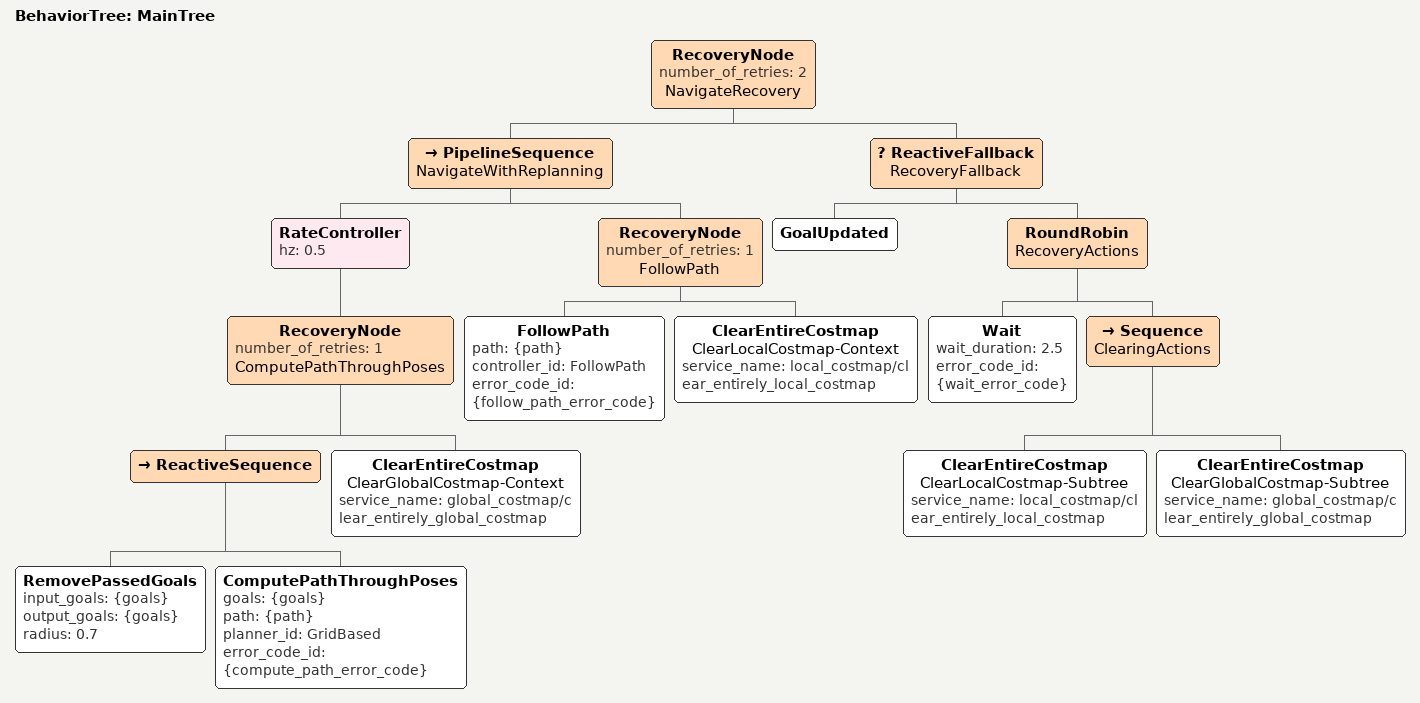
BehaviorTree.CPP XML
<?xml version="1.0" encoding="UTF-8"?>
<!-- generated by mission_runner: template=navigate_through_poses_with_recovery retries=2 recoveries=wait,clear_costmap -->
<root BTCPP_format="4" main_tree_to_execute="MainTree">
  <BehaviorTree ID="MainTree">
    <RecoveryNode number_of_retries="2" name="NavigateRecovery">
      <PipelineSequence name="NavigateWithReplanning">
        <RateController hz="0.5">
          <RecoveryNode number_of_retries="1" name="ComputePathThroughPoses">
            <ReactiveSequence>
              <RemovePassedGoals input_goals="{goals}" output_goals="{goals}" radius="0.7"/>
              <ComputePathThroughPoses goals="{goals}" path="{path}" planner_id="GridBased" error_code_id="{compute_path_error_code}"/>
            </ReactiveSequence>
            <ClearEntireCostmap name="ClearGlobalCostmap-Context" service_name="global_costmap/clear_entirely_global_costmap"/>
          </RecoveryNode>
        </RateController>
        <RecoveryNode number_of_retries="1" name="FollowPath">
          <FollowPath path="{path}" controller_id="FollowPath" error_code_id="{follow_path_error_code}"/>
          <ClearEntireCostmap name="ClearLocalCostmap-Context" service_name="local_costmap/clear_entirely_local_costmap"/>
        </RecoveryNode>
      </PipelineSequence>
      <ReactiveFallback name="RecoveryFallback">
        <GoalUpdated/>
        <RoundRobin name="RecoveryActions">
          <Wait wait_duration="2.5" error_code_id="{wait_error_code}"/>
          <Sequence name="ClearingActions">
            <ClearEntireCostmap name="ClearLocalCostmap-Subtree" service_name="local_costmap/clear_entirely_local_costmap"/>
            <ClearEntireCostmap name="ClearGlobalCostmap-Subtree" service_name="global_costmap/clear_entirely_global_costmap"/>
          </Sequence>
        </RoundRobin>
      </ReactiveFallback>
    </RecoveryNode>
  </BehaviorTree>
</root>
